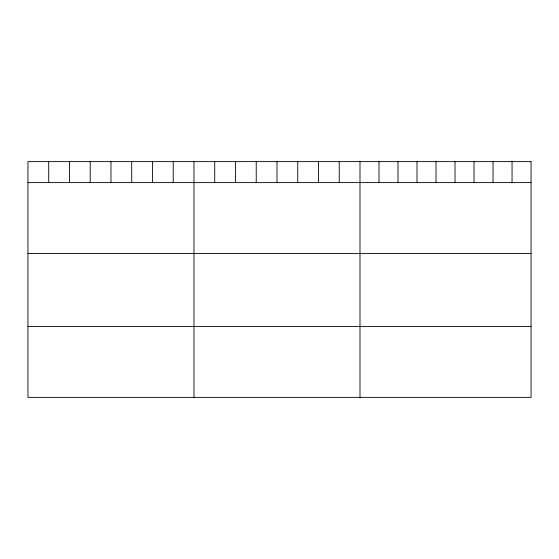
<?xml version="1.0" encoding="UTF-8"?>
<svg xmlns="http://www.w3.org/2000/svg" width="559" height="559" viewBox="0 0 559 559"><rect width="100%" height="100%" fill="white"/><g stroke="black" fill="none" stroke-linecap="round" stroke-linejoin="round"><path stroke-width="0.84" d="M27.95 182.611L531.05 182.611M27.95 253.479L531.05 253.479M27.95 326.498L531.05 326.498M512.044 161.628L512.044 182.611M493.038 161.628L493.038 182.611M474.032 161.628L474.032 182.611M455.026 161.628L455.026 182.611M436.02 161.628L436.02 182.611M417.014 161.628L417.014 182.611M398.008 161.628L398.008 182.611M379.002 161.628L379.002 182.611M359.996 161.628L359.996 397.372M339.243 161.628L339.243 182.611M318.49 161.628L318.49 182.611M297.737 161.628L297.737 182.611M276.984 161.628L276.984 182.611M256.232 161.628L256.232 182.611M235.479 161.628L235.479 182.611M214.726 161.628L214.726 182.611M193.973 161.628L193.973 397.372M173.22 161.628L173.22 182.611M152.467 161.628L152.467 182.611M131.714 161.628L131.714 182.611M110.962 161.628L110.962 182.611M90.209 161.628L90.209 182.611M69.456 161.628L69.456 182.611M48.703 161.628L48.703 182.611M531.05 161.628L27.95 161.628L27.95 397.372L531.05 397.372L531.05 161.628"/></g></svg>
